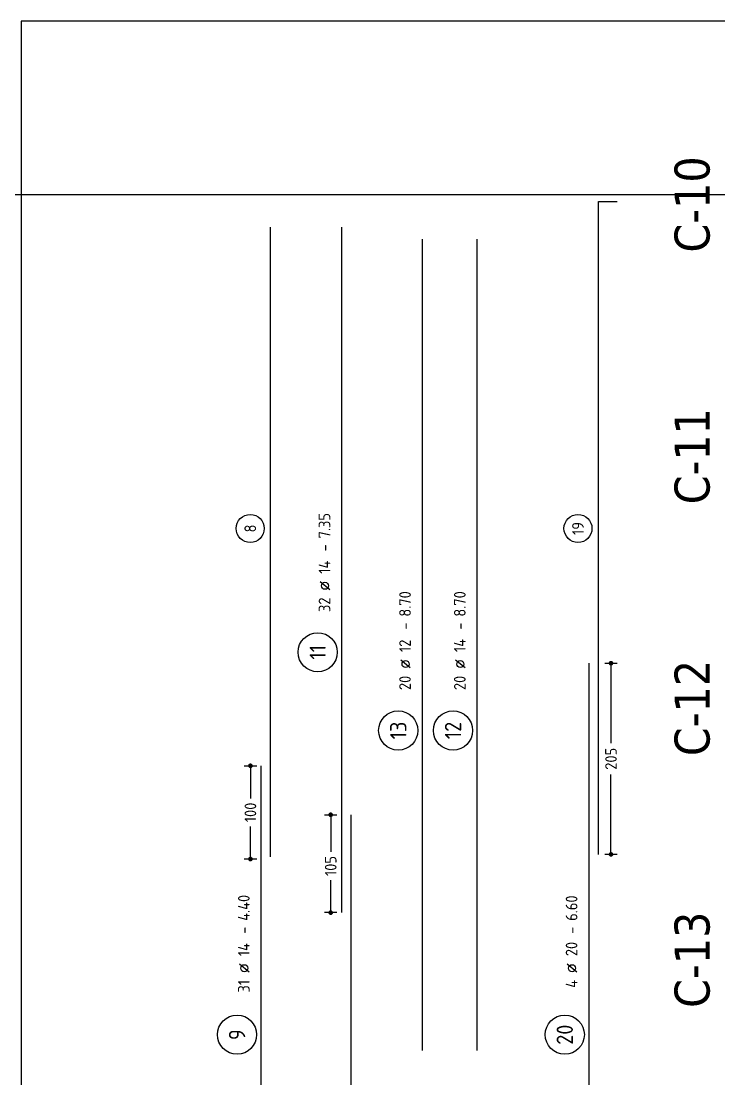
# Model space of a CAD drawing. Extents: x -7 to 291, y 0 to 252.
# Drawn here: x 110.62 to 118.1, y 200.78 to 212.12 of the extents above; entities that cross this region are included whole.
import ezdxf
from ezdxf.enums import TextEntityAlignment as Align

# ---------------------------------------------------------------- set-up
doc = ezdxf.new("R2010")
doc.units = 0
doc.header["$LTSCALE"] = 0.5
doc.header["$MEASUREMENT"] = 0
doc.header["$PDMODE"] = 2
doc.linetypes.add('AUSGEZOGEN', pattern=[1000.01, 1000, 0.01])
doc.layers.get('0').update_dxf_attribs({"linetype": 'CONTINUOUS'})
doc.layers.get('Defpoints').update_dxf_attribs({"linetype": 'CONTINUOUS'})
for name, color, linetype in [('ACHSEN', 7, 'CONTINUOUS'), ('HILFE', 7, 'CONTINUOUS'), ('MASSE', 7, 'CONTINUOUS'), ('RND', 7, 'CONTINUOUS')]:
    doc.layers.add(name, color=color, linetype=linetype)
doc.layers.add('ANSICHTSFENSTER', color=7, linetype='CONTINUOUS', plot=False)
doc.styles.add('HELV', font='tahoma.ttf')
doc.styles.add('TXT', font='isocp.shx')
doc.dimstyles.new('DOT_I', dxfattribs={"dimscale": 0.5, "dimtxt": 0.25, "dimasz": 0.25, "dimexe": 0.1, "dimexo": 0.3, "dimgap": 0.1, "dimtad": 1, "dimdec": 3, "dimzin": 3, "dimtxsty": 'TXT', "dimblk": 'DOT', "dimblk1": 'DOT', "dimblk2": 'DOT', "dimsah": 1, "dimcen": 0.1, "dimse1": 1, "dimse2": 1, "dimazin": 0, "dimtfac": 1, "dimtdec": 4, "dimtix": 1, "dimtmove": 2, "dimatfit": 3, "dimldrblk": 'DOT', "dimfxl": 0.7, "dimfxlon": 1, "dimtvp": 1, "dimtolj": 1, "dimtzin": 0, "dimarcsym": 0})

# ---------------------------------------------------------------- blocks, each defined once
blk = doc.blocks.new('Achsen Gründung')
at = {"layer": 'ACHSEN', "color": 6, "linetype": 'AUSGEZOGEN', "style": 'HELV'}
for s, p in [('C-10', (-5.592, -24.696)), ('C-11', (-5.592, -27.396)), ('C-12', (-5.592, -30.096)), ('C-13', (-5.592, -32.796))]:
    blk.add_text(s, height=0.375, rotation=90, dxfattribs=at).set_placement(p)
blk = doc.blocks.new('RND_AUSZ')
at = {"layer": 'RND', "color": 7, "linetype": 'Continuous'}
blk.add_line((1.341, 0.262), (1.509, 0.466), dxfattribs=at)
at = {"layer": 'RND', "color": 1, "linetype": 'Continuous'}
blk.add_circle((0, 0.52), 0.42, dxfattribs=at)
at = {"layer": 'RND', "color": 7, "linetype": 'Continuous'}
blk.add_circle((1.425, 0.364), 0.075, dxfattribs=at)
at = {"layer": 'RND', "color": 7, "linetype": 'Continuous', "style": 'TXT'}
blk.add_text('-', height=0.25, dxfattribs=at).set_placement((2.163, 0.25))
at = {"layer": 'RND', "color": 1, "linetype": 'Continuous', "style": 'TXT'}
blk.add_attdef('POS', text='', height=0.35, dxfattribs=at).set_placement((0, 0.52), align=Align.MIDDLE)
at = {"layer": 'RND', "color": 7, "linetype": 'Continuous', "style": 'TXT'}
for tag, p in [('WIEOFT', (-0.536, 0.25)), ('STK', (1.174, 0.25))]:
    blk.add_attdef(tag, text='', height=0.25, dxfattribs=at).set_placement(p, align=Align.RIGHT)
for tag, p in [('DS', (1.683, 0.25)), ('LANG', (2.441, 0.25)), ('TEXT', (3.669, 0.25))]:
    blk.add_attdef(tag, p, '', height=0.25, dxfattribs=at)
blk = doc.blocks.new('DOT')
at = {"color": 0, "linetype": 'ByBlock'}
for p, q in [((0, 0), (-1, 0)), ((0, 0.54), (0, -0.54))]:
    blk.add_line(p, q, dxfattribs=at)
at = {"color": 0, "linetype": 'ByBlock', "const_width": 0.2}
blk.add_lwpolyline([(-0.1, 0, 1), (0.1, 0, 1)], format="xyb", close=True, dxfattribs=at)
blk = doc.blocks.new('*D160')
at = {"layer": 'Defpoints', "color": 0, "linetype": 'AUSGEZOGEN', "transparency": 16777216}
for p in [(113.939, 203.612), (113.939, 202.562), (113.939, 202.562)]:
    blk.add_point(p, dxfattribs=at)
at = {"layer": 'MASSE', "color": 0, "linetype": 'AUSGEZOGEN', "lineweight": -2, "transparency": 16777216}
for p, q in [((113.939, 203.487), (113.939, 203.215)), ((113.939, 202.687), (113.939, 202.909))]:
    blk.add_line(p, q, dxfattribs=at)
at = {"layer": 'MASSE', "color": 0, "linetype": 'AUSGEZOGEN', "lineweight": -2, "transparency": 16777216, "xscale": 0.125, "yscale": 0.125, "zscale": 0.125}
for p, rotation in [((113.939, 203.612), 90), ((113.939, 202.562), 270)]:
    blk.add_blockref('DOT', p, dxfattribs=dict(at, rotation=rotation))
at = {"layer": 'MASSE', "color": 0, "linetype": 'AUSGEZOGEN', "transparency": 16777216, "insert": (113.939, 203.062), "char_height": 0.125, "attachment_point": 5, "rotation": 90, "style": 'TXT'}
blk.add_mtext('\\A1;105', dxfattribs=at)
blk = doc.blocks.new('RND_HIN')
at = {"layer": 'RND', "color": 7, "linetype": 'Continuous'}
blk.add_circle((0, 0), 0.3, dxfattribs=at)
at = {"layer": 'RND', "color": 7, "linetype": 'Continuous', "style": 'TXT'}
blk.add_attdef('POSI', text='', height=0.25, dxfattribs=at).set_placement((0, 0), align=Align.MIDDLE)
blk = doc.blocks.new('*D168')
at = {"layer": 'Defpoints', "color": 0, "linetype": 'AUSGEZOGEN', "transparency": 16777216}
for p in [(116.943, 205.237), (116.943, 205.237), (116.943, 203.187)]:
    blk.add_point(p, dxfattribs=at)
at = {"layer": 'MASSE', "color": 0, "linetype": 'AUSGEZOGEN', "lineweight": -2, "transparency": 16777216}
for p, q in [((116.943, 205.112), (116.943, 204.379)), ((116.943, 203.312), (116.943, 204.045))]:
    blk.add_line(p, q, dxfattribs=at)
at = {"layer": 'MASSE', "color": 0, "linetype": 'AUSGEZOGEN', "lineweight": -2, "transparency": 16777216, "xscale": 0.125, "yscale": 0.125, "zscale": 0.125}
for p, rotation in [((116.943, 205.237), 90), ((116.943, 203.187), 270)]:
    blk.add_blockref('DOT', p, dxfattribs=dict(at, rotation=rotation))
at = {"layer": 'MASSE', "color": 0, "linetype": 'AUSGEZOGEN', "transparency": 16777216, "insert": (116.943, 204.212), "char_height": 0.125, "attachment_point": 5, "rotation": 90, "style": 'TXT'}
blk.add_mtext('\\A1;205', dxfattribs=at)
blk = doc.blocks.new('*D171')
at = {"layer": 'Defpoints', "color": 0, "linetype": 'AUSGEZOGEN', "transparency": 16777216}
for p in [(113.079, 204.137), (113.079, 204.137), (113.079, 203.137)]:
    blk.add_point(p, dxfattribs=at)
at = {"layer": 'MASSE', "color": 0, "linetype": 'AUSGEZOGEN', "lineweight": -2, "transparency": 16777216}
for p, q in [((113.079, 204.012), (113.079, 203.787)), ((113.079, 203.262), (113.079, 203.487))]:
    blk.add_line(p, q, dxfattribs=at)
at = {"layer": 'MASSE', "color": 0, "linetype": 'AUSGEZOGEN', "lineweight": -2, "transparency": 16777216, "xscale": 0.125, "yscale": 0.125, "zscale": 0.125}
for p, rotation in [((113.079, 204.137), 90), ((113.079, 203.137), 270)]:
    blk.add_blockref('DOT', p, dxfattribs=dict(at, rotation=rotation))
at = {"layer": 'MASSE', "color": 0, "linetype": 'AUSGEZOGEN', "transparency": 16777216, "insert": (113.079, 203.637), "char_height": 0.125, "attachment_point": 5, "rotation": 90, "style": 'TXT'}
blk.add_mtext('\\A1;100', dxfattribs=at)

msp = doc.modelspace()

# ---------------------------------------------------------------- linework, layer by layer
at = {"layer": 'ANSICHTSFENSTER', "color": 2, "linetype": 'AUSGEZOGEN'}
msp.add_lwpolyline([(110.622, 190.75), (157.0199, 190.75), (157.0199, 212.1221), (110.622, 212.1221)], close=True, dxfattribs=at)
at = {"layer": 'HILFE', "color": 254, "linetype": 'AUSGEZOGEN', "true_color": 0xd7ebd2}
msp.add_xline((25.8724, 210.262), (1, 0), dxfattribs=at)
at = {"layer": 'RND', "color": 1, "linetype": 'AUSGEZOGEN'}
for points in [[(116.8078, 203.187), (116.8078, 210.187), (117.0078, 210.187)], [(113.2956, 203.162), (113.2956, 209.912)], [(114.06, 202.562), (114.06, 209.912)], [(114.9232, 201.0835), (114.9232, 209.7835)], [(115.5103, 201.0835), (115.5103, 209.7835)], [(116.7078, 198.637), (116.7078, 205.237)], [(113.1956, 199.737), (113.1956, 204.137)], [(114.16, 193.962), (114.16, 203.612)]]:
    msp.add_lwpolyline(points, dxfattribs=at)

# ---------------------------------------------------------------- block references
at = {"layer": 'ACHSEN', "color": 140, "linetype": 'AUSGEZOGEN'}
msp.add_blockref('Achsen Gründung', (123.591, 234.337), dxfattribs=at)
at = {"layer": 'RND', "color": 7, "linetype": 'AUSGEZOGEN', "xscale": 0.5, "yscale": 0.5, "zscale": 0.5, "rotation": 90}
for name, p, values in [('RND_HIN', (113.0767, 206.6819), {'POSI': '8'}), ('RND_HIN', (116.5889, 206.6819), {'POSI': '19'}), ('RND_AUSZ', (114.9232, 204.5154), {'POS': '13', 'STK': '20', 'DS': '12', 'LANG': '8.70'}), ('RND_AUSZ', (115.5103, 204.5154), {'POS': '12', 'STK': '20', 'DS': '14', 'LANG': '8.70'}), ('RND_AUSZ', (113.1956, 201.2537), {'POS': '9', 'STK': '31', 'DS': '14', 'LANG': '4.40'})]:
    msp.add_blockref(name, p, dxfattribs=at).add_auto_attribs(values)
at = {"layer": 'RND', "color": 40, "linetype": 'AUSGEZOGEN', "xscale": 0.5, "yscale": 0.5, "zscale": 0.5, "rotation": 90}
msp.add_blockref('RND_AUSZ', (114.06, 205.3545), dxfattribs=at).add_auto_attribs({'POS': '11', 'STK': '32', 'DS': '14', 'LANG': '7.35'})
at = {"layer": 'RND', "color": 102, "linetype": 'AUSGEZOGEN', "xscale": 0.5, "yscale": 0.5, "zscale": 0.5, "rotation": 90}
msp.add_blockref('RND_AUSZ', (116.7078, 201.2537), dxfattribs=at).add_auto_attribs({'POS': '20', 'STK': '4', 'DS': '20', 'LANG': '6.60'})

# ---------------------------------------------------------------- dimensions: what is measured, and where the dimension line sits
at = {"layer": 'MASSE', "color": 7, "linetype": 'AUSGEZOGEN'}
for base, p1, p2, picture, middle in [((116.9432, 205.237), (116.9432, 203.187), (116.9432, 205.237), '*D168', (116.9432, 204.212)), ((113.0795, 204.137), (113.0795, 203.137), (113.0795, 204.137), '*D171', (113.0795, 203.637)), ((113.9388, 202.562), (113.9388, 203.612), (113.9388, 202.562), '*D160', (113.9388, 203.062))]:
    dim = msp.add_linear_dim(base=base, p1=p1, p2=p2, angle=90, dimstyle='DOT_I', override={"dimdec": 0, "dimlfac": 100}, dxfattribs=at)
    dim.commit()
    dim.dimension.update_dxf_attribs({"geometry": picture, "text_midpoint": middle, "dimtype": 160})

doc.saveas('drawing.dxf')
